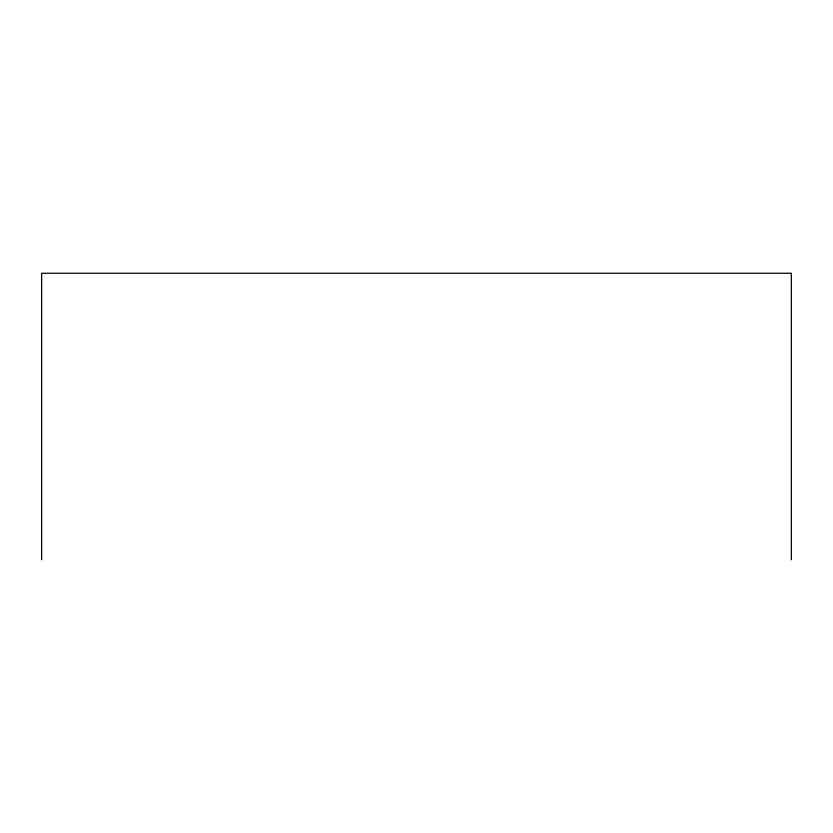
<?xml version="1.0" encoding="UTF-8"?>
<svg xmlns="http://www.w3.org/2000/svg" width="833" height="833" viewBox="0 0 833 833"><rect width="100%" height="100%" fill="white"/><g stroke="black" fill="none" stroke-linecap="round" stroke-linejoin="round"><path stroke-width="1.25" d="M791.35 559.745L791.35 273.255L41.65 273.255L41.65 559.745"/></g></svg>
